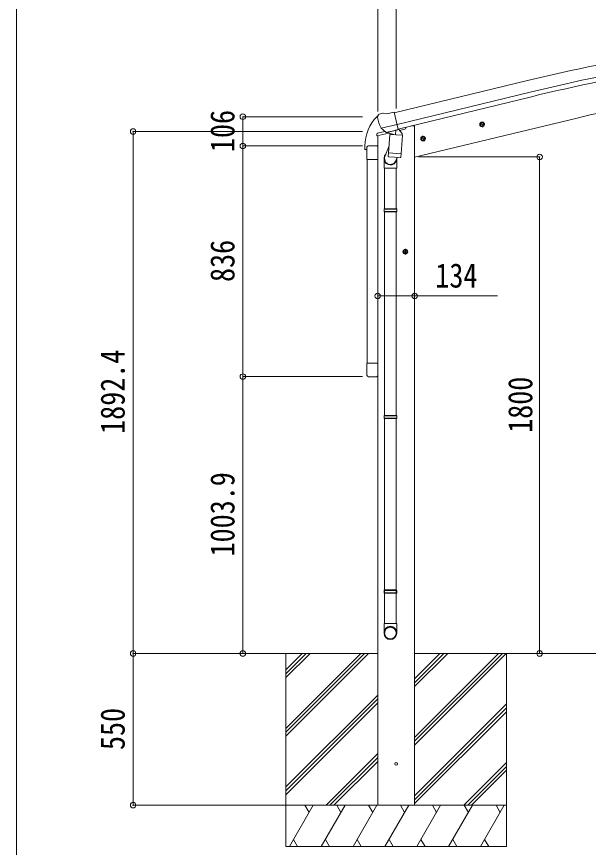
# Model space of a CAD drawing. Units: millimetres at full size. Extents: x -5590 to 5652, y -3902 to 3858.
# Drawn here: x -5590 to -3517, y -1740 to 1271 of the extents above; entities that cross this region are included whole.
import ezdxf
from ezdxf.enums import TextEntityAlignment as Align

# ---------------------------------------------------------------- set-up
doc = ezdxf.new("R2010")
doc.units = ezdxf.units.MM
doc.header["$LTSCALE"] = 20
doc.header["$PDMODE"] = 32
doc.header["$PDSIZE"] = 20
for name, color, linetype, lineweight in [('0-0_0', 7, 'Continuous', 9), ('0-1_本体', 7, 'Continuous', 9), ('0-2_部品', 7, 'Continuous', 9), ('0-A_寸法', 6, 'Continuous', 9), ('1-1_GLASS', 4, 'Continuous', 9), ('1-2_GLASS_SEAL', 4, 'Continuous', 9), ('F-0_240', 7, 'Continuous', 9)]:
    doc.layers.add(name, color=color, linetype=linetype, lineweight=lineweight)
doc.styles.add('ＭＳ ゴシック', font='')
doc.styles.get('ＭＳ ゴシック').set_extended_font_data('MS Gothic')

msp = doc.modelspace()

# ---------------------------------------------------------------- linework, layer by layer
at = {"layer": '0-0_0'}
for p, q in [((-4281.11, -1037.55), (-4631.39, -1037.55)), ((-4614.11, -1037.55), (-4614.11, -1737.55)), ((-4614.11, -1309.05), (-4342.61, -1037.55)), ((-4614.11, -1323.19), (-4328.47, -1037.55)), ((-4614.11, -1337.33), (-4314.32, -1037.55)), ((-4614.11, -1096.92), (-4554.74, -1037.55)), ((-4614.11, -1111.06), (-4540.6, -1037.55)), ((-4614.11, -1125.2), (-4526.46, -1037.55)), ((-4147.11, -1037.55), (-2137.76, -1037.55)), ((-4147.11, -1369.81), (-3814.85, -1037.55)), ((-4147.11, -1341.52), (-3843.13, -1037.55)), ((-4147.11, -1355.67), (-3828.99, -1037.55)), ((-4147.11, -1157.68), (-4026.98, -1037.55)), ((-4147.11, -1143.53), (-4041.12, -1037.55)), ((-4147.11, -1129.39), (-4055.26, -1037.55)), ((-3814.11, -1037.55), (-3814.11, -1737.55)), ((-4614.11, -1521.18), (-4281.11, -1188.18)), ((-4614.11, -1535.32), (-4281.11, -1202.32)), ((-4614.11, -1549.46), (-4281.11, -1216.46)), ((-4147.11, -1553.65), (-3814.11, -1220.66)), ((-4147.11, -1567.8), (-3814.11, -1234.8)), ((-4147.11, -1581.94), (-3814.11, -1248.94)), ((-4468.35, -1587.55), (-4281.11, -1400.31)), ((-4454.21, -1587.55), (-4281.11, -1414.45)), ((-4440.06, -1587.55), (-4281.11, -1428.6)), ((-3968.87, -1587.55), (-3814.11, -1432.79)), ((-3954.73, -1587.55), (-3814.11, -1446.93)), ((-3940.59, -1587.55), (-3814.11, -1461.07)), ((-3814.11, -1587.55), (-4614.11, -1587.55)), ((-4601.41, -1737.55), (-4514.81, -1587.55)), ((-4529.81, -1613.53), (-4544.81, -1587.55)), ((-4485.94, -1737.55), (-4399.34, -1587.55)), ((-4414.34, -1613.53), (-4429.34, -1587.55)), ((-4370.47, -1737.55), (-4283.87, -1587.55)), ((-4298.87, -1613.53), (-4313.87, -1587.55)), ((-4255, -1737.55), (-4168.4, -1587.55)), ((-4183.4, -1613.53), (-4198.4, -1587.54)), ((-4139.53, -1737.55), (-4052.92, -1587.55)), ((-4067.93, -1613.53), (-4082.93, -1587.55)), ((-4024.06, -1737.55), (-3937.45, -1587.55)), ((-3967.46, -1587.55), (-3952.45, -1613.53)), ((-3908.59, -1737.55), (-3821.98, -1587.55)), ((-3851.99, -1587.55), (-3836.99, -1613.53)), ((-4586.41, -1711.57), (-4571.41, -1737.55)), ((-4470.94, -1711.57), (-4455.94, -1737.55)), ((-4355.47, -1711.57), (-4340.47, -1737.55)), ((-4240, -1711.57), (-4225, -1737.55)), ((-4124.53, -1711.57), (-4109.53, -1737.55)), ((-4009.06, -1711.57), (-3994.06, -1737.55)), ((-3893.59, -1711.57), (-3878.59, -1737.55)), ((-4614.11, -1737.55), (-3814.11, -1737.55))]:
    msp.add_line(p, q, dxfattribs=at)
at = {"layer": '0-1_本体', "color": 4}
for p, q in [((-4221.07, 922.05), (-3738.14, 1039.36)), ((-4211.04, 880.29), (-3728, 997.61)), ((-4207.06, 863.72), (-3723.98, 981.05)), ((-4147.11, 762.33), (-3558.33, 903.69)), ((-4147.11, 875.45), (-4158.73, 875.45)), ((-4147.11, 875.45), (-4147.11, -1587.55)), ((-4281.11, 839.35), (-4281.11, -1587.55))]:
    msp.add_line(p, q, dxfattribs=at)
for centre, radius, start, end in [((-2096.61, -5718.69), 6954.55, 95.15276, 103.65276), ((-2096.61, -5718.69), 6911.6, 95.15276, 103.65276), ((-2096.61, -5718.69), 6894.55, 95.15276, 103.65276), ((-2316.39, -4269.37), 5320.05, 95, 103.5)]:
    msp.add_arc(centre, radius, start, end, dxfattribs=at)
at = {"layer": '0-2_部品'}
for p, q in [((-4282.54, 907.07), (-4282.26, 905.92)), ((-4278.32, 915.64), (-4282.18, 909.35)), ((-4275.23, 917.89), (-4262.04, 921.05)), ((-4247.48, 918.38), (-4260.74, 921.08)), ((-4247.48, 918.38), (-4221.55, 924.61)), ((-4268.49, 866.76), (-4210.98, 880.57)), ((-3912.08, 877.89), (-3892.63, 882.56)), ((-3907.52, 885.67), (-3909.66, 878.48)), ((-3900.23, 887.42), (-3907.52, 885.67)), ((-3900.02, 870.5), (-3904.69, 889.95)), ((-3895.06, 881.98), (-3900.23, 887.42)), ((-3897.19, 874.78), (-3895.06, 881.98)), ((-4283.67, 838.73), (-4240.96, 848.98)), ((-4283.67, 845.62), (-4283.67, 838.73)), ((-4255.16, 854.83), (-4281.37, 848.54)), ((-4251.63, 851.85), (-4268.01, 866.34)), ((-4248.93, 851.28), (-4241.41, 853.09)), ((-4248.09, 851.39), (-4246.56, 851.75)), ((-4246.56, 851.75), (-4209.86, 860.57)), ((-4244.72, 851.53), (-4244.77, 850.79)), ((-4244.02, 849.75), (-4218.2, 843.31)), ((-4237.1, 844.4), (-4241.77, 777.56)), ((-4191.41, 841.2), (-4237.1, 844.4)), ((-4235.32, 847.58), (-4235.55, 844.29)), ((-4215.81, 858.74), (-4216.83, 844.14)), ((-4209.86, 860.57), (-4208.33, 860.93)), ((-4206.77, 863.04), (-4205.83, 862.97)), ((-4205.83, 862.97), (-4192.51, 847.66)), ((-4201.84, 858.38), (-4182.95, 862.91)), ((-4192.51, 847.66), (-4192.96, 841.31)), ((-4179.11, 871.09), (-4179.11, 867.78)), ((-4196.09, 774.37), (-4191.41, 841.2)), ((-4126, 826.54), (-4106.55, 831.2)), ((-4121.45, 834.31), (-4123.58, 827.12)), ((-4114.15, 836.07), (-4121.45, 834.31)), ((-4113.94, 819.15), (-4118.61, 838.59)), ((-4108.98, 830.62), (-4114.15, 836.07)), ((-4111.11, 823.43), (-4108.98, 830.62)), ((-4240.04, 802.33), (-4254.74, 763.78)), ((-4258.11, 721.69), (-4258.11, 756.05)), ((-4242.63, 765.1), (-4241.76, 777.56)), ((-4242.24, 763.74), (-4242.24, 763.74)), ((-4196.09, 774.37), (-4241.77, 777.56)), ((-4240.79, 762.96), (-4199.09, 760.04)), ((-4210.7, 760.85), (-4215.25, 749.53)), ((-4212.11, 756.35), (-4212.11, 721.69)), ((-4196.1, 774.37), (-4196.99, 761.67)), ((-4212.11, 721.69), (-4258.11, 721.69)), ((-4256.11, 721.69), (-4256.11, 575)), ((-4214.11, 721.69), (-4214.11, 575)), ((-4258.11, 573), (-4257.11, 575)), ((-4212.11, 573), (-4258.11, 573)), ((-4213.11, 575), (-4257.11, 575)), ((-4212.11, 573), (-4213.11, 575)), ((-4212.11, 573), (-4212.11, 565)), ((-4212.11, 565), (-4258.11, 565)), ((-4213.11, 563), (-4257.11, 563)), ((-4256.11, 563), (-4256.11, -174.19)), ((-4214.11, 563), (-4214.11, -174.19)), ((-4212.11, 565), (-4213.11, 563)), ((-4180.61, 426.46), (-4187.11, 422.71)), ((-4187.11, 422.71), (-4187.11, 415.2)), ((-4180.61, 408.95), (-4180.61, 428.95)), ((-4174.11, 422.71), (-4180.61, 426.46)), ((-4170.61, 418.95), (-4190.61, 418.95)), ((-4187.11, 415.2), (-4180.61, 411.45)), ((-4258.11, -176.19), (-4257.11, -174.19)), ((-4212.11, -176.19), (-4258.11, -176.19)), ((-4213.11, -174.19), (-4257.11, -174.19)), ((-4212.11, -176.19), (-4213.11, -174.19)), ((-4212.11, -176.19), (-4212.11, -184.19)), ((-4212.11, -184.19), (-4258.11, -184.19)), ((-4213.11, -186.19), (-4257.11, -186.19)), ((-4256.11, -186.19), (-4256.11, -929.38)), ((-4214.11, -186.19), (-4214.11, -929.38)), ((-4212.11, -184.19), (-4213.11, -186.19)), ((-4258.11, -809.38), (-4257.11, -807.38)), ((-4212.11, -809.38), (-4258.11, -809.38)), ((-4213.11, -807.38), (-4257.11, -807.38)), ((-4212.11, -809.38), (-4213.11, -807.38)), ((-4212.11, -809.38), (-4212.11, -817.38)), ((-4212.11, -817.38), (-4258.11, -817.38)), ((-4213.11, -819.38), (-4257.11, -819.38)), ((-4256.11, -819.38), (-4256.11, -929.38)), ((-4214.11, -819.38), (-4214.11, -929.38)), ((-4212.11, -817.38), (-4213.11, -819.38)), ((-4258.11, -963.52), (-4258.11, -929.38)), ((-4212.11, -929.38), (-4258.11, -929.38)), ((-4212.11, -963.52), (-4212.11, -929.38))]:
    msp.add_line(p, q, dxfattribs=at)
for points in [[(-4216.12, 859.16), (-4206.4, 861.49), (-4221.55, 924.61)], [(-3909.66, 878.48), (-3904.49, 873.03), (-3897.19, 874.78)], [(-4268.76, 867.34), (-4268.17, 866.49), (-4268.01, 866.34)], [(-4216.12, 859.16), (-4216.36, 859.01), (-4241.13, 853.06), (-4241.41, 853.09)], [(-4123.58, 827.12), (-4118.41, 821.67), (-4111.11, 823.43)], [(-4258.11, 573), (-4258.11, 565), (-4257.11, 563)], [(-4180.61, 411.45), (-4174.11, 415.2), (-4174.11, 422.71)], [(-4258.11, -176.19), (-4258.11, -184.19), (-4257.11, -186.19)], [(-4258.11, -809.38), (-4258.11, -817.38), (-4257.11, -819.38)]]:
    msp.add_lwpolyline(points, dxfattribs=at)
for centre, radius in [((-3902.36, 880.23), 8.5), ((-3902.36, 880.23), 7.7), ((-3902.36, 880.23), 6.5), ((-4116.28, 828.87), 8.5), ((-4116.28, 828.87), 7.7), ((-4116.28, 828.87), 6.5), ((-4180.61, 418.95), 8.5), ((-4180.61, 418.95), 7.7), ((-4180.61, 418.95), 6.5)]:
    msp.add_circle(centre, radius, dxfattribs=at)
at = {"layer": '0-2_部品', "color": 4}
msp.add_circle((-4214.11, -1437.55), 4.5, dxfattribs=at)
at = {"layer": '0-2_部品'}
for centre, radius, start, end in [((-4085.46, 953.16), 202.4, 193.5, 205.09125), ((-4274.06, 913.03), 5, 103.5, 148.5), ((-4261.34, 918.14), 3, 78.5, 103.5), ((-4280.67, 845.62), 3, 103.5, 180), ((-4248.21, 851.87), 0.5, 248.23754, 283.5), ((-4245.22, 851.56), 0.5, 356, 103.5), ((-4243.78, 850.72), 1, 176, 256), ((-4217.85, 844.28), 1.03, 250.03897, 351.96569), ((-4215.21, 858.66), 0.604, 100.59842, 172.20595), ((-4208.44, 861.42), 0.5, 283.5, 318.76246), ((-4184.11, 867.78), 5, 283.5, 0), ((-4228.11, 756.05), 30, 177.45142, 180), ((-4240.69, 764.92), 1.95, 175.04017, 217.47766), ((-4240.65, 764.95), 2, 217.40962, 266), ((-4198.95, 762.04), 2, 266, 349.46843)]:
    msp.add_arc(centre, radius, start, end, dxfattribs=at)
for centre, major_axis, ratio, start_param, end_param in [((-4279.62, 907.78), (-1.57, -2.57), 0.99628, 4.712389, 5.4996506), ((-4249.65, 854.1), (-0.73, -2.92), 0.997631, 5.8041905, 6.6006116), ((-4249.59, 854.33), (2.63, 3.16), 0.650902, 4.0958226, 4.1686332), ((-4249.62, 854.2), (-0.73, -2.92), 0.997631, 0.3902369, 0.4789948), ((-4235.11, 756.35), (23, 0), 0.996195, 2.3585569, 6.3253237), ((-4235.11, 756.35), (21, 0), 0.996195, 2.7786684, 5.9512394), ((-4235.11, -961.78), (-23, 0), 0.996195, 3.1415927, 6.2831853), ((-4235.11, -963.52), (-23, 0), 0.996195, 3.1415927, 6.2831853), ((-4235.11, -963.52), (0, -23.43), 0.981806, 4.712389, 7.8539816)]:
    msp.add_ellipse(centre, major_axis=major_axis, ratio=ratio, start_param=start_param, end_param=end_param, dxfattribs=at)
msp.add_ellipse((-4235.11, -963.52), major_axis=(21, 0), ratio=0.996195, dxfattribs=at)
at = {"layer": '0-A_寸法'}
for p, q in [((-4281.11, 1414.29), (-4281.11, 926.73)), ((-4214.11, 1414.29), (-4214.11, 937.86)), ((-4769.98, 908.34), (-4336.37, 908.34)), ((-4769.98, 908.34), (-4769.98, 802.34)), ((-5167.95, 854.85), (-5167.95, -1037.55)), ((-5167.95, 854.85), (-4336.37, 854.85)), ((-4769.98, 802.34), (-4336.37, 802.34)), ((-4769.98, 802.34), (-4769.98, -33.66)), ((-3694.09, 762.43), (-4131.74, 762.43)), ((-3694.09, -1037.55), (-3694.09, 762.43)), ((-4281.11, 258.5), (-4147.11, 258.5)), ((-4147.11, 258.5), (-3847.11, 258.5)), ((-4769.98, -33.66), (-4336.37, -33.66)), ((-4769.98, -33.66), (-4769.98, -1037.55)), ((-5167.95, -1037.55), (-4614.11, -1037.55)), ((-5167.95, -1587.55), (-5167.95, -1037.55)), ((-4769.98, -1037.55), (-4336.37, -1037.55)), ((-3694.09, -1037.55), (-4131.74, -1037.55)), ((-5167.95, -1587.55), (-4614.11, -1587.55))]:
    msp.add_line(p, q, dxfattribs=at)
for p in [(-4769.98, 908.34), (-5167.95, 854.85), (-4769.98, 802.34), (-3694.09, 762.43), (-4281.11, 258.5), (-4147.11, 258.5), (-4769.98, -33.66), (-5167.95, -1037.55), (-4769.98, -1037.55), (-3694.09, -1037.55), (-5167.95, -1587.55)]:
    msp.add_point(p, dxfattribs=at)
at = {"layer": '1-1_GLASS'}
for p, q in [((-4319.11, 753.84), (-4319.11, 14.84)), ((-4319.11, 753.84), (-4319.11, 14.84)), ((-4281.11, 753.84), (-4281.11, 14.84)), ((-4281.11, 14.84), (-4281.11, 753.84))]:
    msp.add_line(p, q, dxfattribs=at)
at = {"layer": '1-2_GLASS_SEAL'}
for p, q in [((-4327.62, 802.33), (-4327.62, 790.57)), ((-4327.12, 790.07), (-4320.85, 790.07)), ((-4320.35, 797.34), (-4320.35, 790.57)), ((-4320.11, 753.84), (-4320.11, 797.54)), ((-4314.61, 803.04), (-4285.61, 803.04)), ((-4314.35, 803.34), (-4281.11, 803.34)), ((-4280.11, 797.54), (-4280.11, 753.84)), ((-4280.11, 753.84), (-4320.11, 753.84)), ((-4320.11, 14.84), (-4320.11, -28.86)), ((-4280.11, 14.84), (-4320.11, 14.84)), ((-4280.11, -28.86), (-4280.11, 14.84)), ((-4314.61, -34.36), (-4285.61, -34.36))]:
    msp.add_line(p, q, dxfattribs=at)
for centre, radius, start, end in [((-4175.36, 802.33), 152.26, 135.14293, 180), ((-4278.87, 904.36), 6.95, 109.83581, 129.45641), ((-4327.12, 790.57), 0.5, 180, 270), ((-4320.85, 790.57), 0.5, 270, 0), ((-4314.35, 797.34), 6, 90, 180), ((-4314.61, 797.54), 5.5, 90, 180), ((-4285.61, 797.54), 5.5, 0, 90), ((-4314.61, -28.86), 5.5, 180, 270), ((-4285.61, -28.86), 5.5, 270, 0)]:
    msp.add_arc(centre, radius, start, end, dxfattribs=at)
at = {"layer": 'F-0_240', "color": 5}
msp.add_line((-5590.3, 3858.23), (-5590.3, -3901.77), dxfattribs=at)

# ---------------------------------------------------------------- texts
at = {"layer": '0-A_寸法', "color": 7, "style": 'ＭＳ ゴシック', "width": 0.85}
for s, p in [('106', (-4773.98, 780.34)), ('836', (-4773.98, 309.34)), ('1892.4', (-5171.95, -241.35)), ('1800', (-3694.09, -237.56)), ('1003.9', (-4773.98, -685.6)), ('550', (-5171.95, -1387.55))]:
    msp.add_text(s, height=87.98, rotation=90, dxfattribs=at).set_placement(p, align=Align.BOTTOM_LEFT)
msp.add_text('134', height=87.98, dxfattribs=at).set_placement((-4072.11, 262.5), align=Align.BOTTOM_LEFT)

doc.saveas('drawing.dxf')
